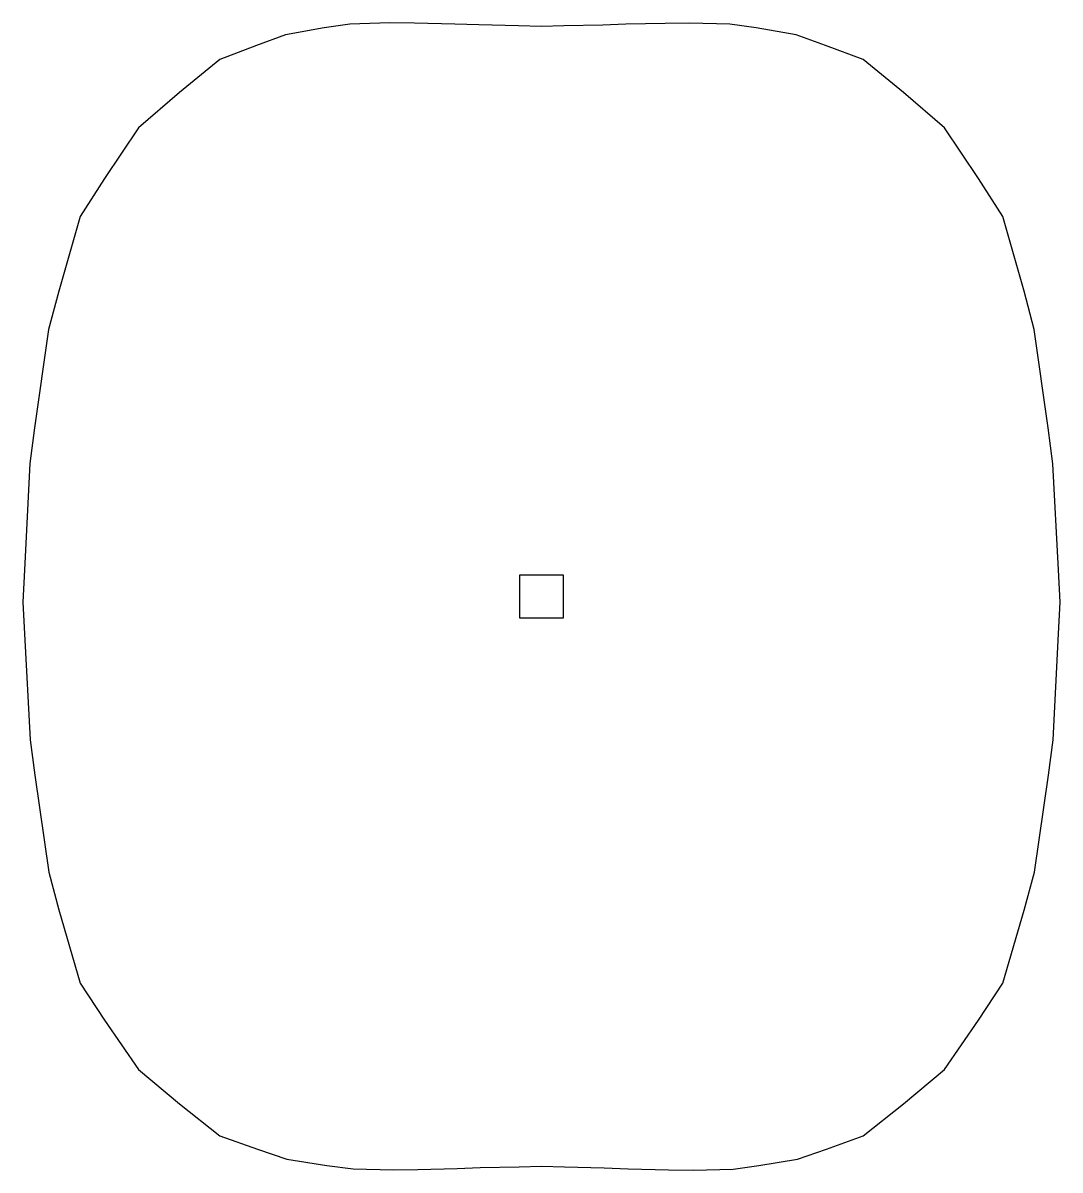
# Model space of a CAD drawing. Extents: x -4.8 to 4.8, y -5.3 to 5.3.
import ezdxf

# ---------------------------------------------------------------- set-up
doc = ezdxf.new("R2010")
doc.units = 0

msp = doc.modelspace()

# ---------------------------------------------------------------- linework, layer by layer
for p, q in [((-1.404, 5.316), (-1.777, 5.306)), ((-1.176, 5.315), (-1.404, 5.316)), ((-2.015, 5.269), (-2.371, 5.205)), ((-1.777, 5.306), (-2.015, 5.269)), ((-0.802, 5.306), (-1.176, 5.315)), ((-0.58, 5.297), (-0.802, 5.306)), ((-0.213, 5.29), (-0.58, 5.297)), ((0, 5.284), (-0.213, 5.29)), ((0.208, 5.289), (0, 5.284)), ((0.568, 5.295), (0.208, 5.289)), ((0.781, 5.304), (0.568, 5.295)), ((1.145, 5.312), (0.781, 5.304)), ((1.371, 5.314), (1.145, 5.312)), ((1.746, 5.305), (1.371, 5.314)), ((1.989, 5.269), (1.746, 5.305)), ((2.359, 5.206), (1.989, 5.269)), ((-2.64, 5.107), (-2.981, 4.978)), ((-2.371, 5.205), (-2.64, 5.107)), ((2.632, 5.107), (2.359, 5.206)), ((2.981, 4.978), (2.632, 5.107)), ((-2.981, 4.978), (-3.353, 4.671)), ((3.353, 4.671), (2.981, 4.978)), ((-3.353, 4.671), (-3.735, 4.344)), ((3.735, 4.344), (3.353, 4.671)), ((-3.735, 4.344), (-4.049, 3.875)), ((4.049, 3.875), (3.735, 4.344)), ((-4.049, 3.875), (-4.274, 3.522)), ((4.274, 3.522), (4.049, 3.875)), ((-4.274, 3.522), (-4.473, 2.831)), ((4.473, 2.831), (4.274, 3.522)), ((-4.473, 2.831), (-4.567, 2.475)), ((4.566, 2.475), (4.473, 2.831)), ((-4.567, 2.475), (-4.697, 1.564)), ((4.696, 1.563), (4.566, 2.475)), ((-4.697, 1.564), (-4.74, 1.233)), ((4.739, 1.231), (4.696, 1.563)), ((-4.74, 1.233), (-4.791, 0.246)), ((4.79, 0.246), (4.739, 1.231)), ((-4.791, 0.246), (-4.805, -0.051)), ((4.805, -0.051), (4.79, 0.246)), ((-0.2, -0.2), (-0.2, 0.2)), ((-0.2, 0.2), (0.2, 0.2)), ((0.2, 0.2), (0.2, -0.2)), ((-4.805, -0.051), (-4.79, -0.347)), ((4.791, -0.347), (4.805, -0.051)), ((0.2, -0.2), (-0.2, -0.2)), ((-4.79, -0.347), (-4.739, -1.327)), ((4.74, -1.329), (4.791, -0.347)), ((-4.739, -1.327), (-4.696, -1.655)), ((4.697, -1.656), (4.74, -1.329)), ((-4.696, -1.655), (-4.566, -2.556)), ((4.567, -2.556), (4.697, -1.656)), ((-4.566, -2.556), (-4.473, -2.905)), ((4.473, -2.906), (4.567, -2.556)), ((-4.473, -2.905), (-4.274, -3.583)), ((4.274, -3.583), (4.473, -2.906)), ((-4.274, -3.583), (-4.049, -3.927)), ((4.049, -3.927), (4.274, -3.583)), ((-4.049, -3.927), (-3.735, -4.384)), ((3.735, -4.384), (4.049, -3.927)), ((-3.735, -4.384), (-3.353, -4.702)), ((3.353, -4.702), (3.735, -4.384)), ((-3.353, -4.702), (-2.981, -5)), ((2.981, -5), (3.353, -4.702)), ((-2.981, -5), (-2.632, -5.122)), ((2.64, -5.122), (2.981, -5)), ((-2.632, -5.122), (-2.359, -5.215)), ((2.371, -5.215), (2.64, -5.122)), ((-2.359, -5.215), (-1.989, -5.274)), ((-1.989, -5.274), (-1.746, -5.306)), ((-1.746, -5.306), (-1.371, -5.313)), ((-1.371, -5.313), (-1.145, -5.31)), ((-1.145, -5.31), (-0.781, -5.301)), ((-0.781, -5.301), (-0.568, -5.292)), ((-0.568, -5.292), (-0.208, -5.286)), ((-0.208, -5.286), (0, -5.281)), ((0, -5.281), (0.213, -5.287)), ((0.213, -5.287), (0.58, -5.294)), ((0.58, -5.294), (0.802, -5.304)), ((0.802, -5.304), (1.176, -5.313)), ((1.176, -5.313), (1.404, -5.316)), ((1.404, -5.316), (1.777, -5.308)), ((1.777, -5.308), (2.015, -5.274)), ((2.015, -5.274), (2.371, -5.215))]:
    msp.add_line(p, q)

doc.saveas('drawing.dxf')
